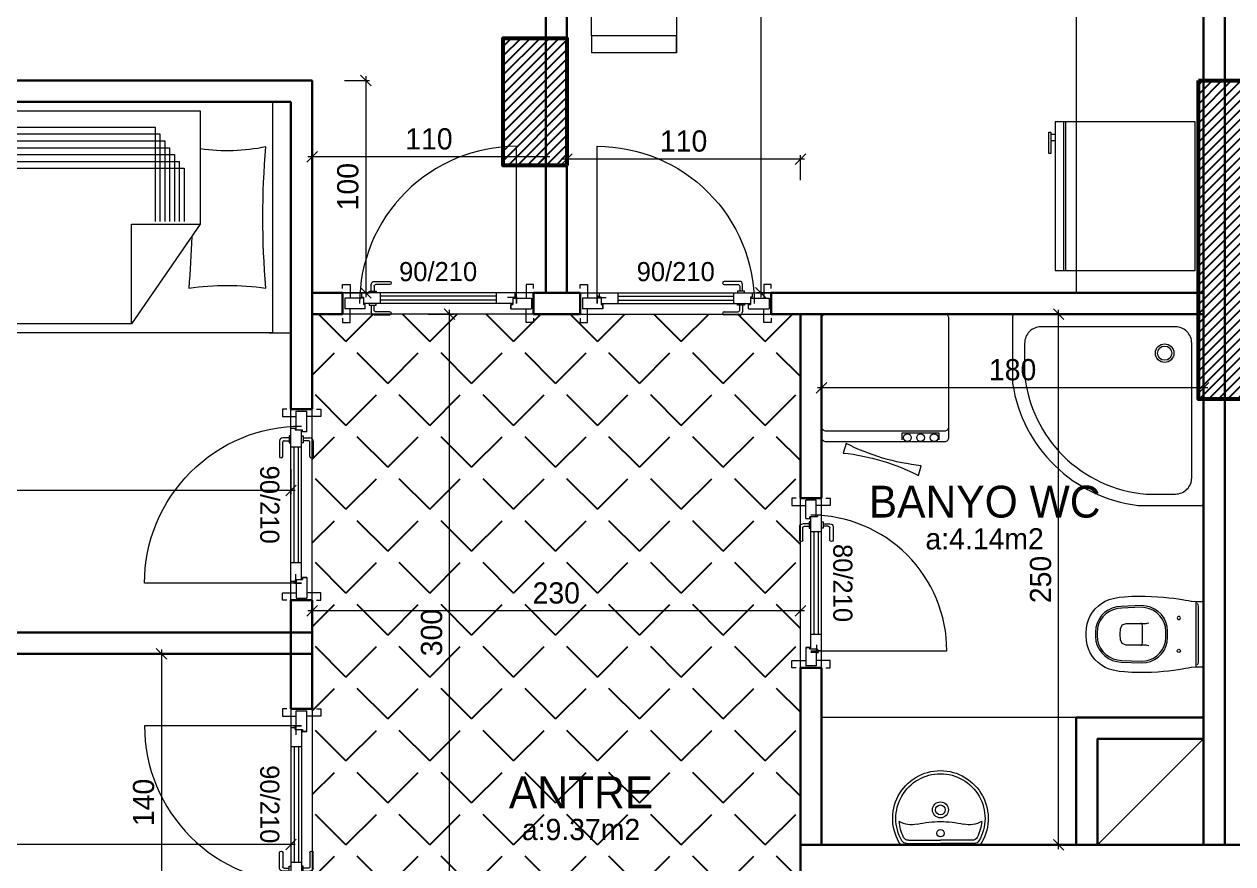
# Model space of a CAD drawing. Header units: centimetres. Extents: x 562865 to 1310255, y -148070 to 32737.
# Drawn here: x 647647 to 648217, y -25218 to -24823 of the extents above; entities that cross this region are included whole.
import ezdxf
from ezdxf.enums import TextEntityAlignment as Align

# ---------------------------------------------------------------- set-up
doc = ezdxf.new("R2010")
doc.units = ezdxf.units.CM
doc.header["$LTSCALE"] = 2.5
doc.layers.get('0').update_dxf_attribs({"color": 86})
for name, color, linetype in [('alan', 7, 'Continuous'), ('kapi-yazi', 7, 'Continuous'), ('mahal', 7, 'Continuous'), ('tarama', 173, 'Continuous'), ('TARAMA KOLON', 252, 'Continuous')]:
    doc.layers.add(name, color=color, linetype=linetype)
for name, color, linetype, lineweight in [('DUVAR', 4, 'Continuous', 30), ('duvar-kesim', 7, 'Continuous', 0), ('iç ölçü', 106, 'Continuous', 18), ('kapi', 9, 'Continuous', 0), ('kolon', 1, 'Continuous', 53), ('TEFRIS', 33, 'Continuous', 0)]:
    doc.layers.add(name, color=color, linetype=linetype, lineweight=lineweight)
doc.styles.add('PINAR', font='comic.ttf')
doc.dimstyles.new('TEMİZ ÖLÇÜ', dxfattribs={"dimtxt": 10, "dimasz": 5, "dimexe": 1.8, "dimexo": 0.625, "dimgap": 3, "dimtad": 1, "dimdec": 0, "dimrnd": 0.5, "dimzin": 1, "dimdsep": 46, "dimtxsty": 'PINAR', "dimblk": 'OBLIQUE', "dimcen": 0.9, "dimdle": 2, "dimclrd": 256, "dimclre": 256, "dimclrt": 7, "dimadec": 0, "dimazin": 0, "dimtfac": 1, "dimtdec": 0, "dimtofl": 0, "dimtmove": 2, "dimatfit": 2, "dimfxl": 10, "dimfxlon": 1, "dimlwd": -1, "dimlwe": -1, "dimarcsym": 0})

# ---------------------------------------------------------------- blocks, each defined once
blk = doc.blocks.new('_Oblique')
at = {"color": 0, "linetype": 'ByBlock', "lineweight": -2}
blk.add_line((-0.5, -0.5), (0.5, 0.5), dxfattribs=at)
blk = doc.blocks.new('*D3368')
at = {"layer": 'Defpoints', "color": 0}
for p in [(648113.2, -24959.39), (648134.89, -24959.39), (648113.2, -25209.39)]:
    blk.add_point(p, dxfattribs=at)
at = {"layer": 'iç ölçü'}
for p, q in [((648134.89, -25211.39), (648134.89, -24957.39)), ((648124.89, -24959.39), (648136.69, -24959.39)), ((648124.89, -25209.39), (648136.69, -25209.39))]:
    blk.add_line(p, q, dxfattribs=at)
at = {"layer": 'iç ölçü', "linetype": 'ByBlock', "xscale": 5, "yscale": 5, "zscale": 5}
for p, rotation in [((648134.89, -24959.39), 90), ((648134.89, -25209.39), 270)]:
    blk.add_blockref('_Oblique', p, dxfattribs=dict(at, rotation=rotation))
at = {"layer": 'iç ölçü', "color": 7, "insert": (648126.41, -25084.39), "char_height": 10, "attachment_point": 5, "rotation": 90, "style": 'PINAR'}
blk.add_mtext('250', dxfattribs=at)
blk = doc.blocks.new('*D3369')
at = {"layer": 'Defpoints', "color": 0}
for p in [(648023.2, -24994.1), (648023.2, -25018.91), (648203.2, -25018.91)]:
    blk.add_point(p, dxfattribs=at)
at = {"layer": 'iç ölçü'}
for p, q in [((648023.2, -25004.1), (648023.2, -24992.3)), ((648203.2, -25004.1), (648203.2, -24992.3)), ((648205.2, -24994.1), (648021.2, -24994.1))]:
    blk.add_line(p, q, dxfattribs=at)
at = {"layer": 'iç ölçü', "linetype": 'ByBlock', "xscale": 5, "yscale": 5, "zscale": 5, "rotation": 180}
blk.add_blockref('_Oblique', (648023.2, -24994.1), dxfattribs=at)
at = {"layer": 'iç ölçü', "linetype": 'ByBlock', "xscale": 5, "yscale": 5, "zscale": 5}
blk.add_blockref('_Oblique', (648203.2, -24994.1), dxfattribs=at)
at = {"layer": 'iç ölçü', "color": 7, "insert": (648113.2, -24985.64), "char_height": 10, "attachment_point": 5, "style": 'PINAR'}
blk.add_mtext('180', dxfattribs=at)
blk = doc.blocks.new('*D3372')
at = {"layer": 'Defpoints', "color": 0}
for p in [(647903.2, -24886.37), (647903.2, -24933.88), (648013.2, -24977.63)]:
    blk.add_point(p, dxfattribs=at)
at = {"layer": 'iç ölçü'}
for p, q in [((647903.2, -24896.37), (647903.2, -24884.57)), ((648013.2, -24896.37), (648013.2, -24884.57)), ((648015.2, -24886.37), (647901.2, -24886.37))]:
    blk.add_line(p, q, dxfattribs=at)
at = {"layer": 'iç ölçü', "linetype": 'ByBlock', "xscale": 5, "yscale": 5, "zscale": 5, "rotation": 180}
blk.add_blockref('_Oblique', (647903.2, -24886.37), dxfattribs=at)
at = {"layer": 'iç ölçü', "linetype": 'ByBlock', "xscale": 5, "yscale": 5, "zscale": 5}
blk.add_blockref('_Oblique', (648013.2, -24886.37), dxfattribs=at)
at = {"layer": 'iç ölçü', "color": 7, "insert": (647958.2, -24877.96), "char_height": 10, "attachment_point": 5, "style": 'PINAR'}
blk.add_mtext('110', dxfattribs=at)
blk = doc.blocks.new('*D3373')
at = {"layer": 'Defpoints', "color": 0}
for p in [(647783.2, -24885.34), (647893.2, -24949.21), (647783.2, -24992.95)]:
    blk.add_point(p, dxfattribs=at)
at = {"layer": 'iç ölçü'}
for p, q in [((647783.2, -24895.34), (647783.2, -24883.54)), ((647893.2, -24895.34), (647893.2, -24883.54)), ((647895.2, -24885.34), (647781.2, -24885.34))]:
    blk.add_line(p, q, dxfattribs=at)
at = {"layer": 'iç ölçü', "linetype": 'ByBlock', "xscale": 5, "yscale": 5, "zscale": 5, "rotation": 180}
blk.add_blockref('_Oblique', (647783.2, -24885.34), dxfattribs=at)
at = {"layer": 'iç ölçü', "linetype": 'ByBlock', "xscale": 5, "yscale": 5, "zscale": 5}
blk.add_blockref('_Oblique', (647893.2, -24885.34), dxfattribs=at)
at = {"layer": 'iç ölçü', "color": 7, "insert": (647838.2, -24876.94), "char_height": 10, "attachment_point": 5, "style": 'PINAR'}
blk.add_mtext('110', dxfattribs=at)
blk = doc.blocks.new('*D3375')
at = {"layer": 'Defpoints', "color": 0}
for p in [(647335.16, -25014.39), (647773.2, -25014.39), (647335.16, -25042.48)]:
    blk.add_point(p, dxfattribs=at)
at = {"layer": 'iç ölçü'}
for p, q in [((647335.16, -25032.48), (647335.16, -25044.28)), ((647773.2, -25032.48), (647773.2, -25044.28)), ((647775.2, -25042.48), (647333.16, -25042.48))]:
    blk.add_line(p, q, dxfattribs=at)
at = {"layer": 'iç ölçü', "linetype": 'ByBlock', "xscale": 5, "yscale": 5, "zscale": 5, "rotation": 180}
blk.add_blockref('_Oblique', (647335.16, -25042.48), dxfattribs=at)
at = {"layer": 'iç ölçü', "linetype": 'ByBlock', "xscale": 5, "yscale": 5, "zscale": 5}
blk.add_blockref('_Oblique', (647773.2, -25042.48), dxfattribs=at)
at = {"layer": 'iç ölçü', "color": 7, "insert": (647554.18, -25034.02), "char_height": 10, "attachment_point": 5, "style": 'PINAR'}
blk.add_mtext('438', dxfattribs=at)
blk = doc.blocks.new('*D3377')
at = {"layer": 'Defpoints', "color": 0}
for p in [(647335.16, -25200.8), (647773.2, -25200.8), (647335.16, -25209.23)]:
    blk.add_point(p, dxfattribs=at)
at = {"layer": 'iç ölçü'}
for p, q in [((647335.16, -25201.43), (647335.16, -25211.03)), ((647773.2, -25201.43), (647773.2, -25211.03)), ((647775.2, -25209.23), (647333.16, -25209.23))]:
    blk.add_line(p, q, dxfattribs=at)
at = {"layer": 'iç ölçü', "linetype": 'ByBlock', "xscale": 5, "yscale": 5, "zscale": 5, "rotation": 180}
blk.add_blockref('_Oblique', (647335.16, -25209.23), dxfattribs=at)
at = {"layer": 'iç ölçü', "linetype": 'ByBlock', "xscale": 5, "yscale": 5, "zscale": 5}
blk.add_blockref('_Oblique', (647773.2, -25209.23), dxfattribs=at)
at = {"layer": 'iç ölçü', "color": 7, "insert": (647554.18, -25200.77), "char_height": 10, "attachment_point": 5, "style": 'PINAR'}
blk.add_mtext('438', dxfattribs=at)
blk = doc.blocks.new('*D3380')
at = {"layer": 'Defpoints', "color": 0}
for p in [(648009.16, -24579.39), (647994.56, -24949.39), (648009.16, -24949.39)]:
    blk.add_point(p, dxfattribs=at)
at = {"layer": 'iç ölçü'}
for p, q in [((647994.56, -24577.39), (647994.56, -24951.39)), ((648004.56, -24579.39), (647992.76, -24579.39)), ((648004.56, -24949.39), (647992.76, -24949.39))]:
    blk.add_line(p, q, dxfattribs=at)
at = {"layer": 'iç ölçü', "linetype": 'ByBlock', "xscale": 5, "yscale": 5, "zscale": 5}
for p, rotation in [((647994.56, -24579.39), 90), ((647994.56, -24949.39), 270)]:
    blk.add_blockref('_Oblique', p, dxfattribs=dict(at, rotation=rotation))
at = {"layer": 'iç ölçü', "color": 7, "insert": (647986.08, -24764.39), "char_height": 10, "attachment_point": 5, "rotation": 90, "style": 'PINAR'}
blk.add_mtext('370', dxfattribs=at)
blk = doc.blocks.new('*D3385')
at = {"layer": 'Defpoints', "color": 0}
for p in [(647708.55, -25119.39), (647708.55, -25259.39), (647712.2, -25259.39)]:
    blk.add_point(p, dxfattribs=at)
at = {"layer": 'iç ölçü'}
for p, q in [((647712.2, -25117.39), (647712.2, -25261.39)), ((647709.17, -25119.39), (647714, -25119.39)), ((647709.17, -25259.39), (647714, -25259.39))]:
    blk.add_line(p, q, dxfattribs=at)
at = {"layer": 'iç ölçü', "linetype": 'ByBlock', "xscale": 5, "yscale": 5, "zscale": 5}
for p, rotation in [((647712.2, -25119.39), 90), ((647712.2, -25259.39), 270)]:
    blk.add_blockref('_Oblique', p, dxfattribs=dict(at, rotation=rotation))
at = {"layer": 'iç ölçü', "color": 7, "insert": (647703.79, -25189.39), "char_height": 10, "attachment_point": 5, "rotation": 90, "style": 'PINAR'}
blk.add_mtext('140', dxfattribs=at)
blk = doc.blocks.new('*D3386')
at = {"layer": 'Defpoints', "color": 0}
for p in [(647783.2, -24849.39), (647783.2, -24949.39), (647808.44, -24949.39)]:
    blk.add_point(p, dxfattribs=at)
at = {"layer": 'iç ölçü'}
for p, q in [((647798.44, -24849.39), (647810.24, -24849.39)), ((647808.44, -24847.39), (647808.44, -24951.39)), ((647798.44, -24949.39), (647810.24, -24949.39))]:
    blk.add_line(p, q, dxfattribs=at)
at = {"layer": 'iç ölçü', "linetype": 'ByBlock', "xscale": 5, "yscale": 5, "zscale": 5}
for p, rotation in [((647808.44, -24849.39), 90), ((647808.44, -24949.39), 270)]:
    blk.add_blockref('_Oblique', p, dxfattribs=dict(at, rotation=rotation))
at = {"layer": 'iç ölçü', "color": 7, "insert": (647800.03, -24899.39), "char_height": 10, "attachment_point": 5, "rotation": 90, "style": 'PINAR'}
blk.add_mtext('100', dxfattribs=at)
blk = doc.blocks.new('fm-door1')
at = {"linetype": 'Continuous'}
for p, q in [((0, 25), (0, -25)), ((100, 25), (0, 25)), ((79.7, 31.8), (79.7, -0.3)), ((84, 27.6), (127.8, 27.6)), ((90, 50), (910, 50)), ((90, 50), (90, 30)), ((100, 30), (90, 30)), ((100, 30), (100, -5)), ((100, 30), (100, -5)), ((100, 0), (900, 0)), ((190, 50), (190, 0)), ((810, 50), (810, 0)), ((910, 30), (900, 30)), ((900, 30), (900, -5)), ((900, 25), (1000, 25)), ((910, 50), (910, 30)), ((1000, 25), (1000, -25)), ((110, -25), (0, -25)), ((100, -5), (110, -5)), ((110, -5), (100, -5)), ((110, -5), (110, -25)), ((110, -25), (110, -5)), ((890, -25), (890, -5)), ((890, -5), (900, -5)), ((890, -25), (1000, -25))]:
    blk.add_line(p, q, dxfattribs=at)
at = {"color": 8, "linetype": 'Continuous'}
for p, q in [((190, 35), (810, 35)), ((190, 15), (810, 15))]:
    blk.add_line(p, q, dxfattribs=at)
at = {"linetype": 'Continuous'}
for points in [[(857.6, 58.1), (857.6, 88.9, 0.414214), (842.4, 104.1), (758.6, 104.1, 1), (758.6, 88.9), (834.8, 88.9, -0.414214), (842.4, 81.3), (842.4, 58.1)], [(857.6, -8.1), (857.6, -38.9, -0.414214), (842.4, -54.1), (758.6, -54.1, -1), (758.6, -38.9), (834.8, -38.9, 0.414214), (842.4, -31.3), (842.4, -8.1)]]:
    blk.add_lwpolyline(points, format="xyb", dxfattribs=at)
for points in [[(869, 50), (869, 58.1), (831, 58.1), (831, 50)], [(869, 0), (869, -8.1), (831, -8.1), (831, 0)]]:
    blk.add_lwpolyline(points, dxfattribs=at)
blk.add_circle((84, 31.8), 4.26, dxfattribs=at)
blk = doc.blocks.new('Lav-1')
for p, q in [((-18.7083, 0), (18.7083, 0)), ((-15.105, -2.2), (0, -2.2)), ((15.105, -2.2), (0, -2.2))]:
    blk.add_line(p, q)
at = {"color": 8}
for p in [(-15.9925, -0.7), (15.9925, -0.7)]:
    blk.add_line(p, (0, -0.7), dxfattribs=at)
for centre, radius, start, end in [((0, -12.5), 22.5, 146.251011, 270), ((0, -12.5), 22.5, 270, 33.748989), ((0, -12.5), 19.5, 152.688782, 175.764074), ((-15.105, -4.7), 2.5, 90, 152.688782), ((15.105, -4.7), 2.5, 27.311218, 90), ((0, -12.5), 19.5, 4.235926, 27.311218), ((-13.5377, -21.504), 12, 77.387843, 119.499625), ((0, 39), 50, 257.387843, 270), ((0, 39), 50, 270, 282.612157), ((13.5377, -21.504), 12, 60.500375, 102.612157)]:
    blk.add_arc(centre, radius, start, end)
for centre, radius, start, end in [((0, -12.5), 21, 149.821029, 270), ((-15.9925, -3.2), 2.5, 90, 149.821029), ((0, -5.5), 1.75, 90, 270), ((0, -12.5), 21, 270, 30.178971), ((0, -5.5), 1.75, 270, 90), ((15.9925, -3.2), 2.5, 30.178971, 90), ((0, -16.5), 3.75, 90, 270), ((0, -16.5), 2.3, 90, 270), ((0, -16.5), 3.75, 270, 90), ((0, -16.5), 2.3, 270, 90)]:
    blk.add_arc(centre, radius, start, end, dxfattribs=at)
blk = doc.blocks.new('C.Mak')
at = {"color": 8}
for p, q in [((25.69, -56.11), (8.15, -56.11)), ((8.15, -56.11), (8.15, -59.29)), ((25.69, -59.29), (25.69, -56.11))]:
    blk.add_line(p, q, dxfattribs=at)
blk.add_lwpolyline([(-27.67, 0, 0.414214), (-29.72, -2.05), (-29.72, -57.95, 0.414214), (-27.67, -60), (28.23, -60, 0.414214), (30.28, -57.95), (30.28, -2.05, 0.414214), (28.23, 0)], format="xyb", close=True)
blk.add_lwpolyline([(-29.72, -52.95, 0.414214), (-27.67, -55), (28.23, -55, 0.414214), (30.28, -52.95)], format="xyb")
blk.add_lwpolyline([(15.87, -75.96), (17.21, -71.43, -0.091234), (-18.18, -60.91), (-19.53, -65.44, -0.091234)], format="xyb", close=True, dxfattribs=at)
for centre in [(10.72, -58.18), (16.92, -58.18), (23.32, -58.18)]:
    blk.add_circle(centre, 1.82, dxfattribs=at)
blk = doc.blocks.new('Klozet-3')
for p, q in [((15.4, -3.57), (-15.35, -3.57)), ((-14.68, -2.98), (-14.01, -2.7)), ((-14.01, -2.7), (-13.13, -2.55)), ((-13.13, -2.55), (-12.69, -2.51)), ((-12.69, -2.51), (-4.94, -2.51)), ((-4.94, -2.51), (4.84, -2.51)), ((4.84, -2.51), (12.59, -2.51)), ((12.59, -2.51), (13.02, -2.55)), ((13.02, -2.55), (13.91, -2.7)), ((13.91, -2.7), (14.58, -2.98))]:
    blk.add_line(p, q)
at = {"color": 8}
for p, q in [((-4.79, -29.04), (-5.06, -29.5)), ((-5.06, -29.5), (-5.06, -29.74)), ((-3.85, -28.8), (-4.79, -29.04)), ((-0.44, -28.8), (-3.85, -28.8)), ((0.43, -28.8), (-0.44, -28.8)), ((3.83, -28.8), (0.43, -28.8)), ((4.77, -29.04), (3.83, -28.8)), ((5.04, -29.5), (4.77, -29.04)), ((5.04, -29.74), (5.04, -29.5))]:
    blk.add_line(p, q, dxfattribs=at)
blk.add_lwpolyline([(-17.9, -24.49), (-17.74, -21.61), (-17.53, -18.9), (-17.27, -16.37), (-17, -14.05), (-16.71, -11.97), (-16.43, -10.14), (-16.16, -8.6), (-15.93, -7.36), (-15.75, -6.44), (-15.63, -5.87), (-15.58, -5.68), (-15.46, -3.72), (-15.45, -1.23), (-15.46, 0), (15.46, 0), (15.45, -1.23), (15.46, -3.72), (15.58, -5.68), (15.63, -5.87), (15.75, -6.44), (15.93, -7.36), (16.16, -8.6), (16.43, -10.14), (16.71, -11.97), (17, -14.05), (17.27, -16.37), (17.53, -18.9), (17.74, -21.61), (17.9, -24.49), (17.99, -27.52), (18, -30.66), (17.91, -33.9), (17.71, -37.21), (17.43, -39.85), (17.08, -41.83), (16.91, -42.61), (16.36, -44.56), (15.56, -46.4), (14.55, -48.11), (13.33, -49.69), (11.94, -51.1), (10.38, -52.35), (8.67, -53.4), (6.84, -54.25), (4.9, -54.87), (2.88, -55.26), (0.78, -55.39), (-0.78, -55.39), (-2.88, -55.26), (-4.9, -54.87), (-6.84, -54.25), (-8.67, -53.4), (-10.38, -52.35), (-11.94, -51.1), (-13.33, -49.69), (-14.55, -48.11), (-15.56, -46.4), (-16.36, -44.56), (-16.91, -42.61), (-17.08, -41.83), (-17.43, -39.85), (-17.71, -37.21), (-17.91, -33.9), (-18, -30.66), (-17.99, -27.52)], close=True)
for points in [[(-7.32, -11.04), (-7.7, -10.94), (-8.07, -11.04), (-8.34, -11.31), (-8.44, -11.69), (-8.34, -12.07), (-8.07, -12.34), (-7.7, -12.44), (-7.32, -12.34), (-7.05, -12.07), (-6.95, -11.69), (-7.05, -11.31)], [(7.15, -11.31), (7.42, -11.04), (7.8, -10.94), (8.17, -11.04), (8.44, -11.31), (8.55, -11.69), (8.44, -12.07), (8.17, -12.34), (7.8, -12.44), (7.42, -12.34), (7.15, -12.07), (7.05, -11.69)], [(-13.52, -29.22), (-13.07, -38.88), (-12.88, -41.04), (-12.33, -43.08), (-11.45, -44.96), (-10.27, -46.64), (-8.83, -48.09), (-7.16, -49.28), (-5.29, -50.17), (-3.26, -50.73), (-1.09, -50.93), (0.99, -50.93), (3.16, -50.72), (5.19, -50.14), (7.05, -49.21), (8.72, -47.99), (10.16, -46.52), (11.35, -44.83), (12.25, -42.96), (12.82, -40.97), (13.04, -38.88), (13.49, -29.22), (13.3, -27.05), (12.74, -24.99), (11.86, -23.09), (10.68, -21.38), (9.24, -19.89), (7.57, -18.67), (5.7, -17.75), (3.67, -17.18), (1.51, -16.98), (-1.54, -16.98), (-3.7, -17.18), (-5.74, -17.75), (-7.6, -18.67), (-9.27, -19.89), (-10.72, -21.38), (-11.89, -23.09), (-12.78, -24.99), (-13.33, -27.05)], [(-12.73, -29.5), (-12.3, -38.59), (-12.12, -40.64), (-11.59, -42.58), (-10.74, -44.38), (-9.62, -46.01), (-8.24, -47.42), (-6.65, -48.58), (-4.88, -49.46), (-2.95, -50.01), (-0.91, -50.2), (0.66, -50.2), (2.7, -50.01), (4.65, -49.46), (6.45, -48.58), (8.08, -47.42), (9.49, -46.01), (10.65, -44.38), (11.53, -42.58), (12.08, -40.64), (12.27, -38.59), (12.69, -29.5), (12.51, -27.45), (12, -25.5), (11.17, -23.68), (10.06, -22.04), (8.71, -20.61), (7.14, -19.43), (5.38, -18.54), (3.47, -17.98), (1.44, -17.78), (-1.42, -17.78), (-3.46, -17.98), (-5.37, -18.54), (-7.14, -19.43), (-8.71, -20.61), (-10.07, -22.04), (-11.19, -23.68), (-12.02, -25.5), (-12.55, -27.45)]]:
    blk.add_lwpolyline(points, close=True, dxfattribs=at)
blk.add_lwpolyline([(5.47, -25.87), (5.22, -26.6), (5.11, -27.1), (5.09, -27.28), (5.09, -36.43), (4.39, -38.41), (2.57, -39.21), (0.04, -39.36), (-0.06, -39.36), (-2.58, -39.21), (-4.4, -38.41), (-5.1, -36.43), (-5.11, -27.28), (-5.13, -27.1), (-5.23, -26.6), (-5.49, -25.87)], dxfattribs=at)
blk = doc.blocks.new('Dus-1')
for points in [[(90.17, -30.9), (90.17, -1.18, 0.414214), (88.99, 0), (0, 0)], [(0, 0), (0, -88.82, 0.414214), (1.18, -90), (32.74, -90)], [(84.75, -27.05), (84.75, -13.27, 0.414214), (77.1, -5.62), (13.68, -5.62, 0.414214), (6.03, -13.27), (6.03, -76.68, 0.414214), (13.68, -84.33), (28.13, -84.33)]]:
    blk.add_lwpolyline(points, format="xyb")
at = {"color": 8}
for radius in [4.36, 3.36]:
    blk.add_circle((18.4, -18.38), radius, dxfattribs=at)
for centre, radius, start, end in [((22.42, -22.07), 62.53, 275.2351, 355.4339), ((22.48, -22.58), 68.19, 278.6497, 352.9998)]:
    blk.add_arc(centre, radius, start, end)
blk = doc.blocks.new('*D3388')
at = {"layer": 'Defpoints', "color": 0}
for p in [(647783.2, -25099.2), (647783.2, -25111.77), (648013.2, -25149.39)]:
    blk.add_point(p, dxfattribs=at)
at = {"layer": 'iç ölçü'}
for p, q in [((648015.2, -25099.2), (647781.2, -25099.2)), ((647783.2, -25109.2), (647783.2, -25097.4)), ((648013.2, -25109.2), (648013.2, -25097.4))]:
    blk.add_line(p, q, dxfattribs=at)
at = {"layer": 'iç ölçü', "linetype": 'ByBlock', "xscale": 5, "yscale": 5, "zscale": 5, "rotation": 180}
blk.add_blockref('_Oblique', (647783.2, -25099.2), dxfattribs=at)
at = {"layer": 'iç ölçü', "linetype": 'ByBlock', "xscale": 5, "yscale": 5, "zscale": 5}
blk.add_blockref('_Oblique', (648013.2, -25099.2), dxfattribs=at)
at = {"layer": 'iç ölçü', "color": 7, "insert": (647898.2, -25090.79), "char_height": 10, "attachment_point": 5, "style": 'PINAR'}
blk.add_mtext('230', dxfattribs=at)
blk = doc.blocks.new('*D3389')
at = {"layer": 'Defpoints', "color": 0}
for p in [(647783.2, -24959.39), (647847.91, -24959.39), (647837.69, -25259.39)]:
    blk.add_point(p, dxfattribs=at)
at = {"layer": 'iç ölçü'}
for p, q in [((647847.91, -25261.39), (647847.91, -24957.39)), ((647837.91, -24959.39), (647849.71, -24959.39)), ((647838.32, -25259.39), (647849.71, -25259.39))]:
    blk.add_line(p, q, dxfattribs=at)
at = {"layer": 'iç ölçü', "linetype": 'ByBlock', "xscale": 5, "yscale": 5, "zscale": 5}
for p, rotation in [((647847.91, -24959.39), 90), ((647847.91, -25259.39), 270)]:
    blk.add_blockref('_Oblique', p, dxfattribs=dict(at, rotation=rotation))
at = {"layer": 'iç ölçü', "color": 7, "insert": (647839.49, -25109.39), "char_height": 10, "attachment_point": 5, "rotation": 90, "style": 'PINAR'}
blk.add_mtext('300', dxfattribs=at)
blk = doc.blocks.new('Buzdlb2')
for p, q in [((-32, 0), (32, 0)), ((35, -4), (-35, -4)), ((-35, -4), (-35, -70)), ((35, -70), (35, -4)), ((35, -65), (-35, -65)), ((-35, -66), (35, -66)), ((-35, -70), (35, -70))]:
    blk.add_line(p, q)
at = {"color": 8}
for p, q in [((-30, -72), (-20, -72)), ((-30, -73), (-30, -72)), ((-20, -73), (-30, -73)), ((-29, -70), (-29, -72)), ((-26, -70), (-26, -72)), ((-20, -72), (-20, -73))]:
    blk.add_line(p, q, dxfattribs=at)
blk = doc.blocks.new('G$C0735DA1E')
at = {"color": 42}
for p, q in [((0, 108.9), (0, 0)), ((8.51, 108.9), (0, 108.9)), ((8.51, 0), (8.51, 108.9)), ((217.8, 104.59), (42.74, 104.59)), ((42.74, 104.59), (42.74, 51.22)), ((42.74, 51.22), (75.09, 4.31)), ((75.09, 51.22), (42.74, 51.22)), ((75.09, 4.31), (75.09, 51.22)), ((10.29, 0), (0, 0)), ((75.09, 4.31), (217.8, 4.31))]:
    blk.add_line(p, q, dxfattribs=at)
for p, q in [((213.49, 108.9), (8.51, 108.9)), ((217.8, 4.31), (217.8, 104.59)), ((8.51, 0), (213.49, 0))]:
    blk.add_line(p, q)
at = {"color": 8}
for p, q in [((64.05, 96.98), (64.05, 52.43)), ((212.41, 96.98), (64.05, 96.98)), ((61.77, 93.74), (61.77, 52.43)), ((212.41, 93.74), (61.77, 93.74)), ((212.41, 87.27), (57.2, 87.27)), ((57.2, 87.27), (57.2, 52.43)), ((59.48, 90.51), (59.48, 52.43)), ((212.41, 90.51), (59.48, 90.51)), ((212.41, 80.8), (52.63, 80.8)), ((52.63, 80.8), (52.63, 52.43)), ((212.41, 84.04), (54.92, 84.04)), ((54.92, 84.04), (54.92, 52.43)), ((212.41, 77.57), (50.35, 77.57)), ((50.35, 77.57), (50.35, 52.43))]:
    blk.add_line(p, q, dxfattribs=at)
for centre, start, end in [((213.49, 104.59), 360, 90), ((213.49, 4.31), 270, 0)]:
    blk.add_arc(centre, 4.31, start, end)
for centre, radius, start, end in [((-392.71, 54.41), 405.93, 355.2981, 4.7019), ((30.01, 173.57), 87.79, 258.068, 278.3406), ((417.07, 54.41), 370.41, 181.3977, 185.154), ((30.01, -112.77), 135.13, 82.2808, 97.7192)]:
    blk.add_arc(centre, radius, start, end, dxfattribs=at)
blk = doc.blocks.new('Table-5')
for p, q in [((-47.22, 62.15), (-47.22, 96.77)), ((7.78, 62.15), (7.78, 96.77)), ((-7.22, 88.77), (-7.22, 62.15)), ((47.78, 88.77), (47.78, 62.15)), ((-55, 57.44), (55, 57.44)), ((-55, 51.67), (-88.49, 51.67)), ((55, 51.67), (88.49, 51.67)), ((-54.03, 50.29), (-7.6, 50.29)), ((-7.6, 50.29), (26.83, 41.72)), ((26.83, 41.72), (55, 41.72)), ((-54.03, 36), (55, 36)), ((-54.03, 30.28), (54.05, 30.28)), ((-5.19, 17.89), (11.22, 24.56)), ((11.22, 24.56), (55, 24.56)), ((-54.03, 17.89), (-5.19, 17.89)), ((-80.49, 11.67), (-55, 11.67)), ((-55, 11.54), (55, 11.54)), ((80.49, 11.67), (55, 11.67)), ((-54.03, 4.39), (54.05, 4.39))]:
    blk.add_line(p, q)
at = {"color": 33}
for p, q in [((-47.22, 96.77), (-7.22, 96.77)), ((-47.22, 96.77), (-47.22, 88.77)), ((-7.22, 88.77), (-7.22, 96.77)), ((7.78, 96.77), (47.78, 96.77)), ((7.78, 96.77), (7.78, 88.77)), ((47.78, 88.77), (47.78, 96.77)), ((-47.22, 88.77), (-7.22, 88.77)), ((7.78, 88.77), (47.78, 88.77)), ((-55, 62.15), (55, 62.15)), ((-55, 0), (-55, 62.15)), ((55, 62.15), (55, 0)), ((-88.49, 51.67), (-80.49, 51.67)), ((-88.49, 51.67), (-88.49, 11.67)), ((-80.49, 51.67), (-80.49, 11.67)), ((80.49, 51.67), (80.49, 11.67)), ((88.49, 51.67), (80.49, 51.67)), ((88.49, 51.67), (88.49, 11.67)), ((-80.49, 11.67), (-88.49, 11.67)), ((80.49, 11.67), (88.49, 11.67)), ((55, 0), (-55, 0))]:
    blk.add_line(p, q, dxfattribs=at)
blk = doc.blocks.new('SB')
at = {"layer": 'TARAMA KOLON'}
h = blk.add_hatch(dxfattribs=at)
h.set_pattern_fill('ANSI31', color=256, angle=7e-15)
h.paths.add_polyline_path([(655327.34, -25829.39), (655302.34, -25829.39), (655302.34, -25959.39), (655327.34, -25959.39)])
h.paths.add_polyline_path([(655437.34, -24424.14), (655477.34, -24424.14), (655477.34, -24494.14), (655437.34, -24494.14)])
h.paths.add_polyline_path([(655327.34, -25359.39), (655297.34, -25359.39), (655297.34, -25469.39), (655327.34, -25469.39)])
h.paths.add_polyline_path([(655327.34, -26079.39), (655327.34, -26109.39), (655257.34, -26109.39), (655257.34, -26079.39)])
h.paths.add_polyline_path([(654229.3, -24849.39), (654229.3, -24889.39), (654299.3, -24889.39), (654299.3, -24849.39)])
h.paths.add_polyline_path([(654269.3, -25899.39), (654229.3, -25899.39), (654229.3, -25829.39), (654269.3, -25829.39)])
h.paths.add_polyline_path([(654229.3, -25444.39), (654229.3, -25469.39), (654379.3, -25469.39), (654379.3, -25444.39)])
h.paths.add_polyline_path([(655112.34, -26369.39), (655142.34, -26369.39), (655142.34, -26429.39), (655112.34, -26429.39)])
h.paths.add_polyline_path([(654997.34, -26079.39), (654997.34, -26109.39), (654927.34, -26109.39), (654927.34, -26079.39)])
h.paths.add_polyline_path([(655437.34, -24889.39), (655467.34, -24889.39), (655467.34, -24829.39), (655437.34, -24829.39)])
h.paths.add_polyline_path([(655112.34, -26834.64), (655142.34, -26834.64), (655142.34, -26894.64), (655112.34, -26894.64)])
h.paths.add_polyline_path([(654787.34, -26369.39), (654817.34, -26369.39), (654817.34, -26429.39), (654787.34, -26429.39)])
h.paths.add_polyline_path([(655437.34, -26824.64), (655477.34, -26824.64), (655477.34, -26894.64), (655437.34, -26894.64)])
h.paths.add_polyline_path([(654299.3, -26369.39), (654299.3, -26409.39), (654229.3, -26409.39), (654229.3, -26369.39)])
h.paths.add_polyline_path([(654777.34, -26824.64), (654817.34, -26824.64), (654817.34, -26894.64), (654777.34, -26894.64)])
h.paths.add_polyline_path([(655437.34, -26369.39), (655467.34, -26369.39), (655467.34, -26429.39), (655437.34, -26429.39)])
h.paths.add_polyline_path([(655985.38, -25829.39), (656025.38, -25829.39), (656025.38, -25899.39), (655985.38, -25899.39)])
h.paths.add_polyline_path([(654927.34, -25959.39), (654927.34, -25359.39), (655177.34, -25359.39), (655177.34, -25389.39), (654952.35, -25389.39), (654952.35, -25729.39), (655177.34, -25729.39), (655177.34, -25754.39), (654952.34, -25754.39), (654952.34, -25934.39), (655177.34, -25934.39), (655177.34, -25959.39)])
h.paths.add_polyline_path([(654777.34, -24424.14), (654817.34, -24424.14), (654817.34, -24494.14), (654777.34, -24494.14)])
h.paths.add_polyline_path([(655985.38, -26824.64), (656025.38, -26824.64), (656025.38, -26894.64), (655985.38, -26894.64)])
h.paths.add_polyline_path([(654229.3, -24424.14), (654269.3, -24424.14), (654269.3, -24494.14), (654229.3, -24494.14)])
h.paths.add_polyline_path([(655107.34, -24424.14), (655147.34, -24424.14), (655147.34, -24494.14), (655107.34, -24494.14)])
h.paths.add_polyline_path([(655985.38, -24424.14), (656025.38, -24424.14), (656025.38, -24494.14), (655985.38, -24494.14)])
h.paths.add_polyline_path([(656025.38, -24849.39), (656025.38, -24889.39), (655955.38, -24889.39), (655955.38, -24849.39)])
h.paths.add_polyline_path([(654817.34, -24889.39), (654787.34, -24889.39), (654787.34, -24829.39), (654817.34, -24829.39)])
h.paths.add_polyline_path([(655114.84, -24849.39), (655139.84, -24849.39), (655139.84, -24999.39), (655114.84, -24999.39)])
h.paths.add_polyline_path([(656025.38, -26369.39), (656025.38, -26409.39), (655955.38, -26409.39), (655955.38, -26369.39)])
h.paths.add_polyline_path([(654229.3, -26824.64), (654269.3, -26824.64), (654269.3, -26894.64), (654229.3, -26894.64)])
h.paths.add_polyline_path([(656025.38, -25444.39), (656025.38, -25469.39), (655875.38, -25469.39), (655875.38, -25444.39)])
at = {"layer": 'kolon'}
for points in [[(654817.34, -24889.39), (654787.34, -24889.39), (654787.34, -24829.39), (654817.34, -24829.39)], [(655114.84, -24849.39), (655139.84, -24849.39), (655139.84, -24999.39), (655114.84, -24999.39)]]:
    blk.add_lwpolyline(points, close=True, dxfattribs=at)

msp = doc.modelspace()

# ---------------------------------------------------------------- hatches: boundary and pattern name
at = {"layer": 'tarama'}
h = msp.add_hatch(dxfattribs=at)
h.set_pattern_fill('ANGLE', color=256, scale=4, angle=135)
h.set_pattern_definition([(45, (-9620.367, -4e-10), (-19.7565635, 19.7565635), [20.32, -7.62]), (135, (-9620.367, -4e-10), (-19.7565635, -19.7565635), [20.32, -7.62])])
h.paths.add_polyline_path([(647783.2, -25259.39), (647873.2, -25259.39), (647883.2, -25259.39), (647883.2, -25389.39), (648013.2, -25389.39), (648013.2, -24959.39), (647783.2, -24959.39)])

# ---------------------------------------------------------------- linework, layer by layer
at = {"layer": 'DUVAR'}
for p, q in [((647893.2, -24424.14), (647893.2, -24949.39)), ((647903.2, -24424.14), (647903.2, -24949.39)), ((648203.2, -24424.14), (648203.2, -25209.39)), ((648213.2, -24424.14), (648213.2, -25209.39)), ((647335.16, -24849.39), (647783.2, -24849.39)), ((647783.2, -24849.39), (647783.2, -25004.16)), ((647335.16, -24859.39), (647773.2, -24859.39)), ((647773.2, -24859.39), (647773.2, -25004.16)), ((647783.2, -24949.39), (647797.53, -24949.39)), ((647797.53, -24959.39), (647797.53, -24949.39)), ((647887.53, -24949.39), (647909.48, -24949.39)), ((647887.53, -24959.39), (647887.53, -24949.39)), ((647909.48, -24959.39), (647909.48, -24949.39)), ((647999.48, -24949.39), (648203.2, -24949.39)), ((647999.48, -24959.39), (647999.48, -24949.39)), ((647783.2, -24959.39), (647797.53, -24959.39)), ((647887.53, -24959.39), (647909.48, -24959.39)), ((647999.48, -24959.39), (648203.2, -24959.39)), ((648013.2, -25046.06), (648013.2, -24959.39)), ((648023.2, -25046.06), (648023.2, -24959.39)), ((647783.2, -25004.16), (647773.2, -25004.16)), ((648013.2, -25046.06), (648023.2, -25046.06)), ((647773.2, -25094.16), (647773.2, -25145.25)), ((647783.2, -25094.16), (647773.2, -25094.16)), ((647783.2, -25094.16), (647783.2, -25145.25)), ((647335.16, -25109.39), (647783.2, -25109.39)), ((647335.16, -25119.39), (647783.2, -25119.39)), ((648013.2, -25209.39), (648013.2, -25126.06)), ((648013.2, -25126.06), (648023.2, -25126.06)), ((648023.2, -25209.39), (648023.2, -25126.06)), ((647783.2, -25145.25), (647773.2, -25145.25)), ((648013.2, -25209.39), (648413.2, -25209.39)), ((648013.2, -25248.18), (648013.2, -25209.39))]:
    msp.add_line(p, q, dxfattribs=at)
msp.add_lwpolyline([(648143.2, -25209.39), (648143.2, -25149.39), (648203.2, -25149.39)], dxfattribs=at)
msp.add_lwpolyline([(648203.2, -25209.39), (648153.2, -25209.39), (648153.2, -25159.39), (648203.2, -25159.39)], close=True, dxfattribs=at)
at = {"layer": 'duvar-kesim'}
for p, q in [((647887.53, -24949.39), (647797.53, -24949.39)), ((647909.48, -24949.39), (647999.48, -24949.39)), ((647887.53, -24959.39), (647797.53, -24959.39)), ((647909.48, -24959.39), (647999.48, -24959.39)), ((647773.2, -25094.16), (647773.2, -25004.16)), ((647783.2, -25094.16), (647783.2, -25004.16)), ((648013.2, -25126.06), (648013.2, -25046.06)), ((648023.2, -25126.06), (648023.2, -25046.06)), ((647773.2, -25145.25), (647773.2, -25235.25)), ((647783.2, -25145.25), (647783.2, -25235.25))]:
    msp.add_line(p, q, dxfattribs=at)
at = {"layer": 'iç ölçü'}
msp.add_line((648203.2, -25159.39), (648153.2, -25209.39), dxfattribs=at)
at = {"layer": 'kapi'}
for points in [[(647879.53, -24954.39), (647879.53, -24880.39, 0.414214), (647805.53, -24954.39, 0.414214)], [(647917.48, -24954.39), (647917.48, -24880.39, -0.414214), (647991.48, -24954.39, -0.414214)], [(647778.2, -25086.16), (647704.2, -25086.16, -0.414214), (647778.2, -25012.16, -0.414214)], [(648018.2, -25118.06), (648082.2, -25118.06, 0.414214), (648018.2, -25054.06, 0.414214)], [(647778.2, -25153.25), (647704.2, -25153.25, 0.414214), (647778.2, -25227.25, 0.414214)]]:
    msp.add_lwpolyline(points, format="xyb", dxfattribs=at)
for points in [[(647797.53, -24947.39), (647797.53, -24945.39), (647801.03, -24945.39), (647801.03, -24951.89)], [(647887.53, -24947.39), (647887.53, -24945.39), (647884.03, -24945.39), (647884.03, -24951.89)], [(647909.48, -24947.39), (647909.48, -24945.39), (647912.98, -24945.39), (647912.98, -24951.89)], [(647999.48, -24947.39), (647999.48, -24945.39), (647995.98, -24945.39), (647995.98, -24951.89)], [(647797.53, -24961.39), (647797.53, -24963.39), (647801.03, -24963.39), (647801.03, -24956.89)], [(647887.53, -24961.39), (647887.53, -24963.39), (647884.03, -24963.39), (647884.03, -24956.89)], [(647909.48, -24961.39), (647909.48, -24963.39), (647912.98, -24963.39), (647912.98, -24956.89)], [(647999.48, -24961.39), (647999.48, -24963.39), (647995.98, -24963.39), (647995.98, -24956.89)], [(647771.2, -25004.16), (647769.2, -25004.16), (647769.2, -25007.66), (647775.7, -25007.66)], [(647785.2, -25004.16), (647787.2, -25004.16), (647787.2, -25007.66), (647780.7, -25007.66)], [(648011.2, -25046.06), (648009.2, -25046.06), (648009.2, -25049.56), (648015.7, -25049.56)], [(648025.2, -25046.06), (648027.2, -25046.06), (648027.2, -25049.56), (648020.7, -25049.56)], [(647771.2, -25094.16), (647769.2, -25094.16), (647769.2, -25090.66), (647775.7, -25090.66)], [(647785.2, -25094.16), (647787.2, -25094.16), (647787.2, -25090.66), (647780.7, -25090.66)], [(648011.2, -25126.06), (648009.2, -25126.06), (648009.2, -25122.56), (648015.7, -25122.56)], [(648025.2, -25126.06), (648027.2, -25126.06), (648027.2, -25122.56), (648020.7, -25122.56)], [(647771.2, -25145.25), (647769.2, -25145.25), (647769.2, -25148.75), (647775.7, -25148.75)], [(647785.2, -25145.25), (647787.2, -25145.25), (647787.2, -25148.75), (647780.7, -25148.75)]]:
    msp.add_lwpolyline(points, dxfattribs=at)
at = {"layer": 'TEFRIS'}
msp.add_line((648143.2, -25149.39), (648023.2, -25149.39), dxfattribs=at)
msp.add_lwpolyline([(648203.2, -24579.39), (648143.2, -24579.39), (648143.2, -24949.39), (648203.2, -24949.39)], close=True, dxfattribs=at)

# ---------------------------------------------------------------- block references
at = {"layer": 'kapi', "xscale": -0.08800000000000001, "yscale": 0.1, "zscale": 0.08800000000000001}
msp.add_blockref('fm-door1', (647886.53, -24954.39), dxfattribs=at)
at = {"layer": 'kapi'}
for p, xscale, yscale, zscale, rotation in [((647910.48, -24954.39), -0.08800000000000002, -0.1, 0.08800000000000001, 180), ((647778.2, -25093.16), -0.08800000000000001, -0.1, 0.08800000000000001, 270), ((648018.2, -25125.06), -0.078, 0.1, 0.07800000000000001, 270), ((647778.2, -25146.25), -0.08800000000000001, 0.1, 0.08800000000000001, 89.99999999999997)]:
    msp.add_blockref('fm-door1', p, dxfattribs=dict(at, xscale=xscale, yscale=yscale, zscale=zscale, rotation=rotation))
at = {"layer": 'TARAMA KOLON'}
msp.add_blockref('SB', (-6914.14, 0), dxfattribs=at)
at = {"layer": 'TEFRIS', "xscale": -1}
for name, p, rotation in [('Table-5', (647903.2, -24747.83), 270), ('Lav-1', (648079.19, -25209.39), 180)]:
    msp.add_blockref(name, p, dxfattribs=dict(at, rotation=rotation))
msp.add_blockref('G$C0735DA1E', (647773.2, -24968.29), dxfattribs=at)
at = {"layer": 'TEFRIS', "rotation": 270}
for name, p in [('Buzdlb2', (648203.2, -24903.79)), ('Dus-1', (648203.2, -24959.39)), ('Klozet-3', (648203.2, -25110.22))]:
    msp.add_blockref(name, p, dxfattribs=at)
at = {"layer": 'TEFRIS'}
msp.add_blockref('C.Mak', (648052.92, -24959.39), dxfattribs=at)

# ---------------------------------------------------------------- texts
at = {"layer": 'alan', "style": 'PINAR'}
for s, p in [('a:4.14m2', (648100.01, -25070.23)), ('a:9.37m2', (647909.86, -25207.12))]:
    msp.add_text(s, height=10, dxfattribs=at).set_placement(p, align=Align.CENTER)
at = {"layer": 'kapi-yazi', "style": 'PINAR'}
msp.add_text('90/210', height=9, dxfattribs=at).set_placement((647842.53, -24939.39), align=Align.MIDDLE_CENTER)
for s, rotation, p in [('90/210', 360, (647954.48, -24939.39)), ('90/210', 270, (647763.2, -25049.16)), ('80/210', 270, (648033.2, -25086.06)), ('90/210', 270, (647763.2, -25190.25))]:
    msp.add_text(s, height=9, rotation=rotation, dxfattribs=at).set_placement(p, align=Align.MIDDLE_CENTER)
at = {"layer": 'mahal', "style": 'PINAR'}
for s, p in [('BANYO WC', (648100.01, -25055.23)), ('ANTRE', (647909.86, -25192.12))]:
    msp.add_text(s, height=15, dxfattribs=at).set_placement(p, align=Align.CENTER)

# ---------------------------------------------------------------- dimensions: what is measured, and where the dimension line sits
at = {"layer": 'iç ölçü'}
for base, p1, p2, angle, picture, middle in [((647994.56, -24949.39), (648009.16, -24579.39), (648009.16, -24949.39), 90, '*D3380', (647986.08, -24764.39)), ((647808.44, -24949.39), (647783.2, -24849.39), (647783.2, -24949.39), 90, '*D3386', (647800.03, -24899.39)), ((647783.2, -24885.34), (647893.2, -24949.21), (647783.2, -24992.95), 180, '*D3373', (647838.2, -24876.94)), ((647903.2, -24886.37), (648013.2, -24977.63), (647903.2, -24933.88), 180, '*D3372', (647958.2, -24877.96)), ((647847.91, -24959.39), (647837.69, -25259.39), (647783.2, -24959.39), 90, '*D3389', (647839.49, -25109.39)), ((648134.89, -24959.39), (648113.2, -25209.39), (648113.2, -24959.39), 90, '*D3368', (648126.41, -25084.39)), ((648023.2, -24994.1), (648203.2, -25018.91), (648023.2, -25018.91), 180, '*D3369', (648113.2, -24985.64)), ((647335.16, -25042.48), (647773.2, -25014.39), (647335.16, -25014.39), 180, '*D3375', (647554.18, -25034.02)), ((647783.2, -25099.2), (648013.2, -25149.39), (647783.2, -25111.77), 180, '*D3388', (647898.2, -25090.79)), ((647712.2, -25259.39), (647708.55, -25119.39), (647708.55, -25259.39), 90, '*D3385', (647703.79, -25189.39)), ((647335.16, -25209.23), (647773.2, -25200.8), (647335.16, -25200.8), 180, '*D3377', (647554.18, -25200.77))]:
    dim = msp.add_linear_dim(base=base, p1=p1, p2=p2, angle=angle, dimstyle='TEMİZ ÖLÇÜ', dxfattribs=at)
    dim.commit()
    dim.dimension.update_dxf_attribs({"geometry": picture, "text_midpoint": middle})

doc.saveas('drawing.dxf')
